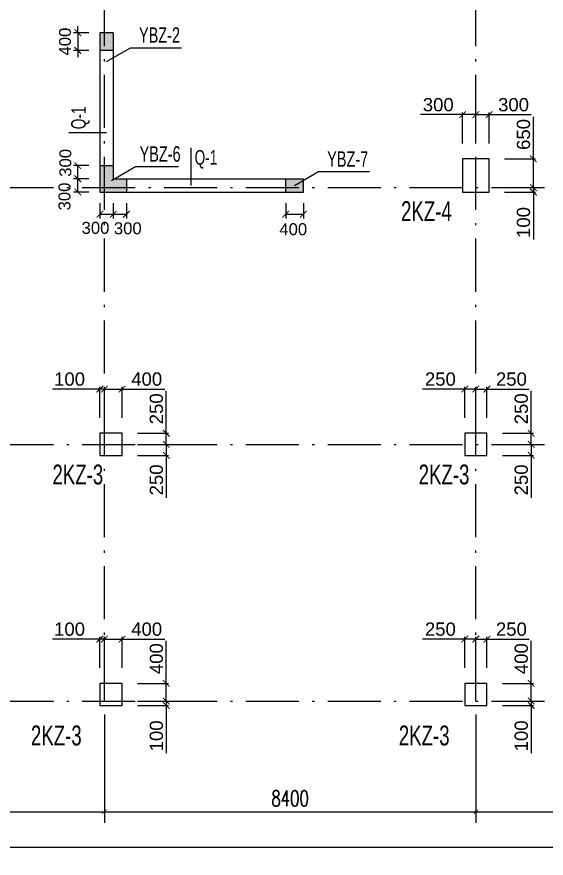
# Model space of a CAD drawing. Header units: millimetres. Extents: x -3831 to 465700, y 39900 to 106100.
# Drawn here: x 9621 to 21589, y 56450 to 75460 of the extents above; entities that cross this region are included whole.
import ezdxf

# ---------------------------------------------------------------- set-up
doc = ezdxf.new("R2010")
doc.units = ezdxf.units.MM
doc.linetypes.add('线型2', pattern=[1850, 1200, -300, 50, -300])
for name, color, linetype in [('AXIS', 3, 'Continuous'), ('BZ-name', 160, 'Continuous'), ('column_dim', 90, 'Continuous'), ('DOTE', 10, '线型2'), ('WALL-Beam', 80, 'Continuous'), ('wall_dim', 60, 'Continuous'), ('WALL_INFO', 130, 'Continuous')]:
    doc.layers.add(name, color=color, linetype=linetype)
for name, color, linetype, lineweight in [('S_Cl', 2, 'Continuous', 25), ('S_ColumFocus', 2, 'Continuous', 9), ('S_ConcWall', 3, 'Continuous', 25)]:
    doc.layers.add(name, color=color, linetype=linetype, lineweight=lineweight)
doc.styles.add('_TCH_DIM_T3', font='SIMPLEX', dxfattribs={"width": 0.705882, "bigfont": 'GBCBIG'})
doc.styles.get("Standard").update_dxf_attribs({"font": 'arial.ttf'})
doc.styles.add('xxxx', font='RIF.ttf')
doc.dimstyles.new('_TCH_ARCH&&100', dxfattribs={"dimtxt": 297.5, "dimasz": 100, "dimexe": 250, "dimexo": 300, "dimgap": 126.25, "dimtad": 1, "dimdec": 0, "dimzin": 0, "dimdsep": 46, "dimtxsty": '_TCH_DIM_T3', "dimblk": 'ARCHTICK', "dimcen": 0.09, "dimclrt": 7, "dimazin": 2, "dimtfac": 1, "dimtdec": 0, "dimtix": 1, "dimtmove": 2, "dimatfit": 3, "dimfxl": 100, "dimtolj": 1, "dimtzin": 0, "dimarcsym": 0})
doc.dimstyles.new('ISO-25', dxfattribs={"dimtxt": 2.5, "dimasz": 2.5, "dimexe": 1.25, "dimexo": 0.625, "dimtad": 1, "dimtxsty": 'Standard', "dimcen": 2.5, "dimadec": 0, "dimazin": 0, "dimtfac": 1, "dimtmove": 0, "dimatfit": 3, "dimfxl": 1, "dimarcsym": 0})

# ---------------------------------------------------------------- blocks, each defined once
blk = doc.blocks.new('_ArchTick')
at = {"color": 0, "linetype": 'ByBlock', "const_width": 0.15}
blk.add_lwpolyline([(-0.5, -0.5), (0.5, 0.5)], dxfattribs=at)
blk = doc.blocks.new('*D242')
at = {"layer": 'Defpoints', "color": 0, "transparency": 16777216}
for p in [(11500, 71500), (11800, 71500), (11800, 71000)]:
    blk.add_point(p, dxfattribs=at)
at = {"layer": 'wall_dim', "color": 0, "lineweight": -2, "transparency": 16777216}
for p, q in [((11500, 71250), (11500, 70901)), ((11800, 71250), (11800, 70901)), ((11500, 71000), (11800, 71000))]:
    blk.add_line(p, q, dxfattribs=at)
at = {"layer": 'wall_dim', "color": 0, "lineweight": -2, "transparency": 16777216, "xscale": 150, "yscale": 150, "zscale": 150, "rotation": 180}
blk.add_blockref('_ArchTick', (11500, 71000), dxfattribs=at)
at = {"layer": 'wall_dim', "color": 0, "lineweight": -2, "transparency": 16777216, "xscale": 150, "yscale": 150, "zscale": 150}
blk.add_blockref('_ArchTick', (11800, 71000), dxfattribs=at)
at = {"layer": 'wall_dim', "color": 7, "transparency": 16777216, "insert": (11400, 70690), "char_height": 270, "attachment_point": 5}
blk.add_mtext('300', dxfattribs=at)
blk = doc.blocks.new('*D243')
at = {"layer": 'Defpoints', "color": 0, "transparency": 16777216}
for p in [(11800, 71500), (12100, 71500), (12100, 71000)]:
    blk.add_point(p, dxfattribs=at)
at = {"layer": 'wall_dim', "color": 0, "lineweight": -2, "transparency": 16777216}
for p, q in [((11800, 71250), (11800, 70901)), ((12100, 71250), (12100, 70901)), ((11800, 71000), (12100, 71000))]:
    blk.add_line(p, q, dxfattribs=at)
at = {"layer": 'wall_dim', "color": 0, "lineweight": -2, "transparency": 16777216, "xscale": 150, "yscale": 150, "zscale": 150, "rotation": 180}
blk.add_blockref('_ArchTick', (11800, 71000), dxfattribs=at)
at = {"layer": 'wall_dim', "color": 0, "lineweight": -2, "transparency": 16777216, "xscale": 150, "yscale": 150, "zscale": 150}
blk.add_blockref('_ArchTick', (12100, 71000), dxfattribs=at)
at = {"layer": 'wall_dim', "color": 7, "transparency": 16777216, "insert": (12130, 70680), "char_height": 270, "attachment_point": 5}
blk.add_mtext('300', dxfattribs=at)
blk = doc.blocks.new('*D194')
at = {"layer": 'Defpoints', "color": 0, "transparency": 16777216}
for p in [(11000, 71800), (11500, 71800), (11500, 71500)]:
    blk.add_point(p, dxfattribs=at)
at = {"layer": 'wall_dim', "color": 0, "lineweight": -2, "transparency": 16777216}
for p, q in [((11250, 71800), (10901, 71800)), ((11000, 71500), (11000, 71800)), ((11250, 71500), (10901, 71500))]:
    blk.add_line(p, q, dxfattribs=at)
at = {"layer": 'wall_dim', "color": 0, "lineweight": -2, "transparency": 16777216, "xscale": 150, "yscale": 150, "zscale": 150}
for p, rotation in [((11000, 71800), 90), ((11000, 71500), 270)]:
    blk.add_blockref('_ArchTick', p, dxfattribs=dict(at, rotation=rotation))
at = {"layer": 'wall_dim', "color": 7, "transparency": 16777216, "insert": (10700, 71400), "char_height": 270, "attachment_point": 5, "rotation": 90}
blk.add_mtext('300', dxfattribs=at)
blk = doc.blocks.new('*D244')
at = {"layer": 'Defpoints', "color": 0, "transparency": 16777216}
for p in [(11000, 72100), (11500, 72100), (11500, 71800)]:
    blk.add_point(p, dxfattribs=at)
at = {"layer": 'wall_dim', "color": 0, "lineweight": -2, "transparency": 16777216}
for p, q in [((11250, 72100), (10901, 72100)), ((11000, 71800), (11000, 72100)), ((11250, 71800), (10901, 71800))]:
    blk.add_line(p, q, dxfattribs=at)
at = {"layer": 'wall_dim', "color": 0, "lineweight": -2, "transparency": 16777216, "xscale": 150, "yscale": 150, "zscale": 150}
for p, rotation in [((11000, 72100), 90), ((11000, 71800), 270)]:
    blk.add_blockref('_ArchTick', p, dxfattribs=dict(at, rotation=rotation))
at = {"layer": 'wall_dim', "color": 7, "transparency": 16777216, "insert": (10720, 72160), "char_height": 270, "attachment_point": 5, "rotation": 90}
blk.add_mtext('300', dxfattribs=at)
blk = doc.blocks.new('*D245')
at = {"layer": 'Defpoints', "color": 0, "transparency": 16777216}
for p in [(11500, 75100), (11000, 74700), (11500, 74700)]:
    blk.add_point(p, dxfattribs=at)
at = {"layer": 'wall_dim', "color": 0, "lineweight": -2, "transparency": 16777216}
for p, q in [((11250, 75100), (10901, 75100)), ((11000, 75100), (11000, 75250)), ((11000, 75100), (11000, 74700)), ((11250, 74700), (10901, 74700)), ((11000, 74700), (11000, 74550))]:
    blk.add_line(p, q, dxfattribs=at)
at = {"layer": 'wall_dim', "color": 0, "lineweight": -2, "transparency": 16777216, "xscale": 150, "yscale": 150, "zscale": 150}
for p, rotation in [((11000, 75100), 270), ((11000, 74700), 90)]:
    blk.add_blockref('_ArchTick', p, dxfattribs=dict(at, rotation=rotation))
at = {"layer": 'wall_dim', "color": 7, "transparency": 16777216, "insert": (10712, 74900), "char_height": 270, "attachment_point": 5, "rotation": 90}
blk.add_mtext('400', dxfattribs=at)
blk = doc.blocks.new('*D246')
at = {"layer": 'Defpoints', "color": 0, "transparency": 16777216}
for p in [(15700, 71500), (16100, 71500), (16100, 71000)]:
    blk.add_point(p, dxfattribs=at)
at = {"layer": 'wall_dim', "color": 0, "lineweight": -2, "transparency": 16777216}
for p, q in [((15700, 71250), (15700, 70901)), ((16100, 71250), (16100, 70901)), ((15700, 71000), (16100, 71000))]:
    blk.add_line(p, q, dxfattribs=at)
at = {"layer": 'wall_dim', "color": 0, "lineweight": -2, "transparency": 16777216, "xscale": 150, "yscale": 150, "zscale": 150, "rotation": 180}
blk.add_blockref('_ArchTick', (15700, 71000), dxfattribs=at)
at = {"layer": 'wall_dim', "color": 0, "lineweight": -2, "transparency": 16777216, "xscale": 150, "yscale": 150, "zscale": 150}
blk.add_blockref('_ArchTick', (16100, 71000), dxfattribs=at)
at = {"layer": 'wall_dim', "color": 7, "transparency": 16777216, "insert": (15870, 70660), "char_height": 270, "attachment_point": 5}
blk.add_mtext('400', dxfattribs=at)
blk = doc.blocks.new('*D1566')
at = {"layer": 'column_dim', "color": 0, "lineweight": -2, "transparency": 16777216}
for p, q in [((21300, 71600), (21300, 71750)), ((20650, 71600), (21350, 71600)), ((20650, 71500), (21350, 71500)), ((21300, 71600), (21300, 71500)), ((21300, 71500), (21300, 70426))]:
    blk.add_line(p, q, dxfattribs=at)
at = {"layer": 'Defpoints', "color": 0, "transparency": 16777216}
for p in [(20300, 71600), (20300, 71500), (21300, 71600)]:
    blk.add_point(p, dxfattribs=at)
at = {"layer": 'column_dim', "color": 0, "lineweight": -2, "transparency": 16777216, "xscale": 150, "yscale": 150, "zscale": 150}
for p, rotation in [((21300, 71600), 270), ((21300, 71500), 90)]:
    blk.add_blockref('_ArchTick', p, dxfattribs=dict(at, rotation=rotation))
at = {"layer": 'column_dim', "color": 7, "transparency": 16777216, "insert": (21077, 70813), "char_height": 300, "attachment_point": 5, "rotation": 90}
blk.add_mtext('100', dxfattribs=at)
blk = doc.blocks.new('*D1567')
at = {"layer": 'column_dim', "color": 0, "lineweight": -2, "transparency": 16777216}
for p, q in [((21300, 72250), (21300, 73203)), ((20650, 72250), (21350, 72250)), ((21300, 71600), (21300, 72250)), ((20650, 71600), (21350, 71600))]:
    blk.add_line(p, q, dxfattribs=at)
at = {"layer": 'Defpoints', "color": 0, "transparency": 16777216}
for p in [(20300, 72250), (20300, 71600), (21300, 71600)]:
    blk.add_point(p, dxfattribs=at)
at = {"layer": 'column_dim', "color": 0, "lineweight": -2, "transparency": 16777216, "xscale": 150, "yscale": 150, "zscale": 150}
for p, rotation in [((21300, 72250), 90), ((21300, 71600), 270)]:
    blk.add_blockref('_ArchTick', p, dxfattribs=dict(at, rotation=rotation))
at = {"layer": 'column_dim', "color": 7, "transparency": 16777216, "insert": (21077, 72802), "char_height": 300, "attachment_point": 5, "rotation": 90}
blk.add_mtext('650', dxfattribs=at)
blk = doc.blocks.new('*D1568')
at = {"layer": 'column_dim', "color": 0, "lineweight": -2, "transparency": 16777216}
for p, q in [((20000, 72600), (20000, 73300)), ((20000, 73250), (20300, 73250)), ((20300, 72600), (20300, 73300)), ((20300, 73250), (21252, 73250))]:
    blk.add_line(p, q, dxfattribs=at)
at = {"layer": 'Defpoints', "color": 0, "transparency": 16777216}
for p in [(20000, 73250), (20000, 72250), (20300, 72250)]:
    blk.add_point(p, dxfattribs=at)
at = {"layer": 'column_dim', "color": 0, "lineweight": -2, "transparency": 16777216, "xscale": 150, "yscale": 150, "zscale": 150, "rotation": 180}
blk.add_blockref('_ArchTick', (20000, 73250), dxfattribs=at)
at = {"layer": 'column_dim', "color": 0, "lineweight": -2, "transparency": 16777216, "xscale": 150, "yscale": 150, "zscale": 150}
blk.add_blockref('_ArchTick', (20300, 73250), dxfattribs=at)
at = {"layer": 'column_dim', "color": 7, "transparency": 16777216, "insert": (20851, 73473), "char_height": 300, "attachment_point": 5}
blk.add_mtext('300', dxfattribs=at)
blk = doc.blocks.new('*D1569')
at = {"layer": 'column_dim', "color": 0, "lineweight": -2, "transparency": 16777216}
for p, q in [((19700, 73250), (18748, 73250)), ((19700, 72600), (19700, 73300)), ((20000, 73250), (19700, 73250)), ((20000, 72600), (20000, 73300))]:
    blk.add_line(p, q, dxfattribs=at)
at = {"layer": 'Defpoints', "color": 0, "transparency": 16777216}
for p in [(20000, 73250), (19700, 72250), (20000, 72250)]:
    blk.add_point(p, dxfattribs=at)
at = {"layer": 'column_dim', "color": 0, "lineweight": -2, "transparency": 16777216, "xscale": 150, "yscale": 150, "zscale": 150, "rotation": 180}
blk.add_blockref('_ArchTick', (19700, 73250), dxfattribs=at)
at = {"layer": 'column_dim', "color": 0, "lineweight": -2, "transparency": 16777216, "xscale": 150, "yscale": 150, "zscale": 150}
blk.add_blockref('_ArchTick', (20000, 73250), dxfattribs=at)
at = {"layer": 'column_dim', "color": 7, "transparency": 16777216, "insert": (19149, 73473), "char_height": 300, "attachment_point": 5}
blk.add_mtext('300', dxfattribs=at)
blk = doc.blocks.new('*D1570')
at = {"layer": 'column_dim', "color": 0, "lineweight": -2, "transparency": 16777216}
for p, q in [((20600, 65800), (21300, 65800)), ((21250, 65800), (21250, 65550)), ((20600, 65550), (21300, 65550)), ((21250, 65550), (21250, 64593))]:
    blk.add_line(p, q, dxfattribs=at)
at = {"layer": 'Defpoints', "color": 0, "transparency": 16777216}
for p in [(20250, 65800), (21250, 65800), (20250, 65550)]:
    blk.add_point(p, dxfattribs=at)
at = {"layer": 'column_dim', "color": 0, "lineweight": -2, "transparency": 16777216, "xscale": 150, "yscale": 150, "zscale": 150}
for p, rotation in [((21250, 65800), 90), ((21250, 65550), 270)]:
    blk.add_blockref('_ArchTick', p, dxfattribs=dict(at, rotation=rotation))
at = {"layer": 'column_dim', "color": 7, "transparency": 16777216, "insert": (21027, 64997), "char_height": 300, "attachment_point": 5, "rotation": 90}
blk.add_mtext('250', dxfattribs=at)
blk = doc.blocks.new('*D1571')
at = {"layer": 'column_dim', "color": 0, "lineweight": -2, "transparency": 16777216}
for p, q in [((21250, 66050), (21250, 67007)), ((20600, 66050), (21300, 66050)), ((21250, 65800), (21250, 66050)), ((20600, 65800), (21300, 65800))]:
    blk.add_line(p, q, dxfattribs=at)
at = {"layer": 'Defpoints', "color": 0, "transparency": 16777216}
for p in [(20250, 66050), (20250, 65800), (21250, 65800)]:
    blk.add_point(p, dxfattribs=at)
at = {"layer": 'column_dim', "color": 0, "lineweight": -2, "transparency": 16777216, "xscale": 150, "yscale": 150, "zscale": 150}
for p, rotation in [((21250, 66050), 90), ((21250, 65800), 270)]:
    blk.add_blockref('_ArchTick', p, dxfattribs=dict(at, rotation=rotation))
at = {"layer": 'column_dim', "color": 7, "transparency": 16777216, "insert": (21027, 66603), "char_height": 300, "attachment_point": 5, "rotation": 90}
blk.add_mtext('250', dxfattribs=at)
blk = doc.blocks.new('*D1572')
at = {"layer": 'column_dim', "color": 0, "lineweight": -2, "transparency": 16777216}
for p, q in [((20000, 66400), (20000, 67100)), ((20000, 67050), (20250, 67050)), ((20250, 66400), (20250, 67100)), ((20250, 67050), (21207, 67050))]:
    blk.add_line(p, q, dxfattribs=at)
at = {"layer": 'Defpoints', "color": 0, "transparency": 16777216}
for p in [(20000, 67050), (20000, 66050), (20250, 66050)]:
    blk.add_point(p, dxfattribs=at)
at = {"layer": 'column_dim', "color": 0, "lineweight": -2, "transparency": 16777216, "xscale": 150, "yscale": 150, "zscale": 150, "rotation": 180}
blk.add_blockref('_ArchTick', (20000, 67050), dxfattribs=at)
at = {"layer": 'column_dim', "color": 0, "lineweight": -2, "transparency": 16777216, "xscale": 150, "yscale": 150, "zscale": 150}
blk.add_blockref('_ArchTick', (20250, 67050), dxfattribs=at)
at = {"layer": 'column_dim', "color": 7, "transparency": 16777216, "insert": (20803, 67273), "char_height": 300, "attachment_point": 5}
blk.add_mtext('250', dxfattribs=at)
blk = doc.blocks.new('*D1573')
at = {"layer": 'column_dim', "color": 0, "lineweight": -2, "transparency": 16777216}
for p, q in [((19750, 67050), (18793, 67050)), ((19750, 66400), (19750, 67100)), ((20000, 67050), (19750, 67050)), ((20000, 66400), (20000, 67100))]:
    blk.add_line(p, q, dxfattribs=at)
at = {"layer": 'Defpoints', "color": 0, "transparency": 16777216}
for p in [(20000, 67050), (19750, 66050), (20000, 66050)]:
    blk.add_point(p, dxfattribs=at)
at = {"layer": 'column_dim', "color": 0, "lineweight": -2, "transparency": 16777216, "xscale": 150, "yscale": 150, "zscale": 150, "rotation": 180}
blk.add_blockref('_ArchTick', (19750, 67050), dxfattribs=at)
at = {"layer": 'column_dim', "color": 0, "lineweight": -2, "transparency": 16777216, "xscale": 150, "yscale": 150, "zscale": 150}
blk.add_blockref('_ArchTick', (20000, 67050), dxfattribs=at)
at = {"layer": 'column_dim', "color": 7, "transparency": 16777216, "insert": (19197, 67273), "char_height": 300, "attachment_point": 5}
blk.add_mtext('250', dxfattribs=at)
blk = doc.blocks.new('*D1574')
at = {"layer": 'column_dim', "color": 0, "lineweight": -2, "transparency": 16777216}
for p, q in [((21250, 60000), (21250, 60150)), ((20600, 60000), (21300, 60000)), ((20600, 59900), (21300, 59900)), ((21250, 60000), (21250, 59900)), ((21250, 59900), (21250, 58826))]:
    blk.add_line(p, q, dxfattribs=at)
at = {"layer": 'Defpoints', "color": 0, "transparency": 16777216}
for p in [(20250, 60000), (20250, 59900), (21250, 60000)]:
    blk.add_point(p, dxfattribs=at)
at = {"layer": 'column_dim', "color": 0, "lineweight": -2, "transparency": 16777216, "xscale": 150, "yscale": 150, "zscale": 150}
for p, rotation in [((21250, 60000), 270), ((21250, 59900), 90)]:
    blk.add_blockref('_ArchTick', p, dxfattribs=dict(at, rotation=rotation))
at = {"layer": 'column_dim', "color": 7, "transparency": 16777216, "insert": (21027, 59213), "char_height": 300, "attachment_point": 5, "rotation": 90}
blk.add_mtext('100', dxfattribs=at)
blk = doc.blocks.new('*D1575')
at = {"layer": 'column_dim', "color": 0, "lineweight": -2, "transparency": 16777216}
for p, q in [((21250, 60400), (21250, 61364)), ((20600, 60400), (21300, 60400)), ((21250, 60000), (21250, 60400)), ((20600, 60000), (21300, 60000))]:
    blk.add_line(p, q, dxfattribs=at)
at = {"layer": 'Defpoints', "color": 0, "transparency": 16777216}
for p in [(20250, 60400), (20250, 60000), (21250, 60000)]:
    blk.add_point(p, dxfattribs=at)
at = {"layer": 'column_dim', "color": 0, "lineweight": -2, "transparency": 16777216, "xscale": 150, "yscale": 150, "zscale": 150}
for p, rotation in [((21250, 60400), 90), ((21250, 60000), 270)]:
    blk.add_blockref('_ArchTick', p, dxfattribs=dict(at, rotation=rotation))
at = {"layer": 'column_dim', "color": 7, "transparency": 16777216, "insert": (21027, 60957), "char_height": 300, "attachment_point": 5, "rotation": 90}
blk.add_mtext('400', dxfattribs=at)
blk = doc.blocks.new('*D1576')
at = {"layer": 'column_dim', "color": 0, "lineweight": -2, "transparency": 16777216}
for p, q in [((20000, 60750), (20000, 61450)), ((20250, 60750), (20250, 61450)), ((20000, 61400), (20250, 61400)), ((20250, 61400), (21207, 61400))]:
    blk.add_line(p, q, dxfattribs=at)
at = {"layer": 'Defpoints', "color": 0, "transparency": 16777216}
for p in [(20000, 61400), (20000, 60400), (20250, 60400)]:
    blk.add_point(p, dxfattribs=at)
at = {"layer": 'column_dim', "color": 0, "lineweight": -2, "transparency": 16777216, "xscale": 150, "yscale": 150, "zscale": 150, "rotation": 180}
blk.add_blockref('_ArchTick', (20000, 61400), dxfattribs=at)
at = {"layer": 'column_dim', "color": 0, "lineweight": -2, "transparency": 16777216, "xscale": 150, "yscale": 150, "zscale": 150}
blk.add_blockref('_ArchTick', (20250, 61400), dxfattribs=at)
at = {"layer": 'column_dim', "color": 7, "transparency": 16777216, "insert": (20803, 61623), "char_height": 300, "attachment_point": 5}
blk.add_mtext('250', dxfattribs=at)
blk = doc.blocks.new('*D1577')
at = {"layer": 'column_dim', "color": 0, "lineweight": -2, "transparency": 16777216}
for p, q in [((19750, 60750), (19750, 61450)), ((20000, 60750), (20000, 61450)), ((19750, 61400), (18793, 61400)), ((20000, 61400), (19750, 61400))]:
    blk.add_line(p, q, dxfattribs=at)
at = {"layer": 'Defpoints', "color": 0, "transparency": 16777216}
for p in [(20000, 61400), (19750, 60400), (20000, 60400)]:
    blk.add_point(p, dxfattribs=at)
at = {"layer": 'column_dim', "color": 0, "lineweight": -2, "transparency": 16777216, "xscale": 150, "yscale": 150, "zscale": 150, "rotation": 180}
blk.add_blockref('_ArchTick', (19750, 61400), dxfattribs=at)
at = {"layer": 'column_dim', "color": 0, "lineweight": -2, "transparency": 16777216, "xscale": 150, "yscale": 150, "zscale": 150}
blk.add_blockref('_ArchTick', (20000, 61400), dxfattribs=at)
at = {"layer": 'column_dim', "color": 7, "transparency": 16777216, "insert": (19197, 61623), "char_height": 300, "attachment_point": 5}
blk.add_mtext('250', dxfattribs=at)
blk = doc.blocks.new('*D1594')
at = {"layer": 'column_dim', "color": 0, "lineweight": -2, "transparency": 16777216}
for p, q in [((11600, 66400), (11600, 67100)), ((11600, 67050), (12000, 67050)), ((12000, 66400), (12000, 67100)), ((12000, 67050), (12964, 67050))]:
    blk.add_line(p, q, dxfattribs=at)
at = {"layer": 'Defpoints', "color": 0, "transparency": 16777216}
for p in [(11600, 67050), (11600, 66050), (12000, 66050)]:
    blk.add_point(p, dxfattribs=at)
at = {"layer": 'column_dim', "color": 0, "lineweight": -2, "transparency": 16777216, "xscale": 150, "yscale": 150, "zscale": 150, "rotation": 180}
blk.add_blockref('_ArchTick', (11600, 67050), dxfattribs=at)
at = {"layer": 'column_dim', "color": 0, "lineweight": -2, "transparency": 16777216, "xscale": 150, "yscale": 150, "zscale": 150}
blk.add_blockref('_ArchTick', (12000, 67050), dxfattribs=at)
at = {"layer": 'column_dim', "color": 7, "transparency": 16777216, "insert": (12557, 67273), "char_height": 300, "attachment_point": 5}
blk.add_mtext('400', dxfattribs=at)
blk = doc.blocks.new('*D1595')
at = {"layer": 'column_dim', "color": 0, "lineweight": -2, "transparency": 16777216}
for p, q in [((11500, 67050), (10426, 67050)), ((11500, 66400), (11500, 67100)), ((11600, 67050), (11500, 67050)), ((11600, 66400), (11600, 67100)), ((11600, 67050), (11750, 67050))]:
    blk.add_line(p, q, dxfattribs=at)
at = {"layer": 'Defpoints', "color": 0, "transparency": 16777216}
for p in [(11600, 67050), (11500, 66050), (11600, 66050)]:
    blk.add_point(p, dxfattribs=at)
at = {"layer": 'column_dim', "color": 0, "lineweight": -2, "transparency": 16777216, "xscale": 150, "yscale": 150, "zscale": 150}
blk.add_blockref('_ArchTick', (11500, 67050), dxfattribs=at)
at = {"layer": 'column_dim', "color": 0, "lineweight": -2, "transparency": 16777216, "xscale": 150, "yscale": 150, "zscale": 150, "rotation": 180}
blk.add_blockref('_ArchTick', (11600, 67050), dxfattribs=at)
at = {"layer": 'column_dim', "color": 7, "transparency": 16777216, "insert": (10813, 67273), "char_height": 300, "attachment_point": 5}
blk.add_mtext('100', dxfattribs=at)
blk = doc.blocks.new('*D1596')
at = {"layer": 'column_dim', "color": 0, "lineweight": -2, "transparency": 16777216}
for p, q in [((12350, 65800), (13050, 65800)), ((13000, 65800), (13000, 65550)), ((12350, 65550), (13050, 65550)), ((13000, 65550), (13000, 64593))]:
    blk.add_line(p, q, dxfattribs=at)
at = {"layer": 'Defpoints', "color": 0, "transparency": 16777216}
for p in [(12000, 65800), (13000, 65800), (12000, 65550)]:
    blk.add_point(p, dxfattribs=at)
at = {"layer": 'column_dim', "color": 0, "lineweight": -2, "transparency": 16777216, "xscale": 150, "yscale": 150, "zscale": 150}
for p, rotation in [((13000, 65800), 90), ((13000, 65550), 270)]:
    blk.add_blockref('_ArchTick', p, dxfattribs=dict(at, rotation=rotation))
at = {"layer": 'column_dim', "color": 7, "transparency": 16777216, "insert": (12777, 64997), "char_height": 300, "attachment_point": 5, "rotation": 90}
blk.add_mtext('250', dxfattribs=at)
blk = doc.blocks.new('*D1597')
at = {"layer": 'column_dim', "color": 0, "lineweight": -2, "transparency": 16777216}
for p, q in [((13000, 66050), (13000, 67007)), ((12350, 66050), (13050, 66050)), ((13000, 65800), (13000, 66050)), ((12350, 65800), (13050, 65800))]:
    blk.add_line(p, q, dxfattribs=at)
at = {"layer": 'Defpoints', "color": 0, "transparency": 16777216}
for p in [(12000, 66050), (12000, 65800), (13000, 65800)]:
    blk.add_point(p, dxfattribs=at)
at = {"layer": 'column_dim', "color": 0, "lineweight": -2, "transparency": 16777216, "xscale": 150, "yscale": 150, "zscale": 150}
for p, rotation in [((13000, 66050), 90), ((13000, 65800), 270)]:
    blk.add_blockref('_ArchTick', p, dxfattribs=dict(at, rotation=rotation))
at = {"layer": 'column_dim', "color": 7, "transparency": 16777216, "insert": (12777, 66603), "char_height": 300, "attachment_point": 5, "rotation": 90}
blk.add_mtext('250', dxfattribs=at)
blk = doc.blocks.new('*D1598')
at = {"layer": 'column_dim', "color": 0, "lineweight": -2, "transparency": 16777216}
for p, q in [((11600, 60750), (11600, 61450)), ((12000, 60750), (12000, 61450)), ((11600, 61400), (12000, 61400)), ((12000, 61400), (12964, 61400))]:
    blk.add_line(p, q, dxfattribs=at)
at = {"layer": 'Defpoints', "color": 0, "transparency": 16777216}
for p in [(11600, 61400), (11600, 60400), (12000, 60400)]:
    blk.add_point(p, dxfattribs=at)
at = {"layer": 'column_dim', "color": 0, "lineweight": -2, "transparency": 16777216, "xscale": 150, "yscale": 150, "zscale": 150, "rotation": 180}
blk.add_blockref('_ArchTick', (11600, 61400), dxfattribs=at)
at = {"layer": 'column_dim', "color": 0, "lineweight": -2, "transparency": 16777216, "xscale": 150, "yscale": 150, "zscale": 150}
blk.add_blockref('_ArchTick', (12000, 61400), dxfattribs=at)
at = {"layer": 'column_dim', "color": 7, "transparency": 16777216, "insert": (12557, 61623), "char_height": 300, "attachment_point": 5}
blk.add_mtext('400', dxfattribs=at)
blk = doc.blocks.new('*D1599')
at = {"layer": 'column_dim', "color": 0, "lineweight": -2, "transparency": 16777216}
for p, q in [((11500, 60750), (11500, 61450)), ((11600, 60750), (11600, 61450)), ((11500, 61400), (10426, 61400)), ((11600, 61400), (11500, 61400)), ((11600, 61400), (11750, 61400))]:
    blk.add_line(p, q, dxfattribs=at)
at = {"layer": 'Defpoints', "color": 0, "transparency": 16777216}
for p in [(11600, 61400), (11500, 60400), (11600, 60400)]:
    blk.add_point(p, dxfattribs=at)
at = {"layer": 'column_dim', "color": 0, "lineweight": -2, "transparency": 16777216, "xscale": 150, "yscale": 150, "zscale": 150}
blk.add_blockref('_ArchTick', (11500, 61400), dxfattribs=at)
at = {"layer": 'column_dim', "color": 0, "lineweight": -2, "transparency": 16777216, "xscale": 150, "yscale": 150, "zscale": 150, "rotation": 180}
blk.add_blockref('_ArchTick', (11600, 61400), dxfattribs=at)
at = {"layer": 'column_dim', "color": 7, "transparency": 16777216, "insert": (10813, 61623), "char_height": 300, "attachment_point": 5}
blk.add_mtext('100', dxfattribs=at)
blk = doc.blocks.new('*D1600')
at = {"layer": 'column_dim', "color": 0, "lineweight": -2, "transparency": 16777216}
for p, q in [((13000, 60000), (13000, 60150)), ((12350, 60000), (13050, 60000)), ((12350, 59900), (13050, 59900)), ((13000, 60000), (13000, 59900)), ((13000, 59900), (13000, 58826))]:
    blk.add_line(p, q, dxfattribs=at)
at = {"layer": 'Defpoints', "color": 0, "transparency": 16777216}
for p in [(12000, 60000), (12000, 59900), (13000, 60000)]:
    blk.add_point(p, dxfattribs=at)
at = {"layer": 'column_dim', "color": 0, "lineweight": -2, "transparency": 16777216, "xscale": 150, "yscale": 150, "zscale": 150}
for p, rotation in [((13000, 60000), 270), ((13000, 59900), 90)]:
    blk.add_blockref('_ArchTick', p, dxfattribs=dict(at, rotation=rotation))
at = {"layer": 'column_dim', "color": 7, "transparency": 16777216, "insert": (12777, 59213), "char_height": 300, "attachment_point": 5, "rotation": 90}
blk.add_mtext('100', dxfattribs=at)
blk = doc.blocks.new('*D1601')
at = {"layer": 'column_dim', "color": 0, "lineweight": -2, "transparency": 16777216}
for p, q in [((13000, 60400), (13000, 61364)), ((12350, 60400), (13050, 60400)), ((13000, 60000), (13000, 60400)), ((12350, 60000), (13050, 60000))]:
    blk.add_line(p, q, dxfattribs=at)
at = {"layer": 'Defpoints', "color": 0, "transparency": 16777216}
for p in [(12000, 60400), (12000, 60000), (13000, 60000)]:
    blk.add_point(p, dxfattribs=at)
at = {"layer": 'column_dim', "color": 0, "lineweight": -2, "transparency": 16777216, "xscale": 150, "yscale": 150, "zscale": 150}
for p, rotation in [((13000, 60400), 90), ((13000, 60000), 270)]:
    blk.add_blockref('_ArchTick', p, dxfattribs=dict(at, rotation=rotation))
at = {"layer": 'column_dim', "color": 7, "transparency": 16777216, "insert": (12777, 60957), "char_height": 300, "attachment_point": 5, "rotation": 90}
blk.add_mtext('400', dxfattribs=at)
blk = doc.blocks.new('*D2314')
at = {"layer": 'AXIS', "color": 0, "lineweight": -2, "transparency": 16777216}
for p, q in [((0, 59700), (0, 56450)), ((72500, 59700), (72500, 56450)), ((0, 56700), (72500, 56700))]:
    blk.add_line(p, q, dxfattribs=at)
at = {"layer": 'Defpoints', "color": 0, "transparency": 16777216}
for p in [(0, 60000), (72500, 60000), (72500, 56700)]:
    blk.add_point(p, dxfattribs=at)
at = {"layer": 'AXIS', "color": 0, "lineweight": -2, "transparency": 16777216, "xscale": 100, "yscale": 100, "zscale": 100, "rotation": 180}
blk.add_blockref('_ArchTick', (0, 56700), dxfattribs=at)
at = {"layer": 'AXIS', "color": 0, "lineweight": -2, "transparency": 16777216, "xscale": 100, "yscale": 100, "zscale": 100}
blk.add_blockref('_ArchTick', (72500, 56700), dxfattribs=at)
at = {"layer": 'AXIS', "color": 7, "transparency": 16777216, "insert": (36250, 57001.25), "char_height": 350, "attachment_point": 5, "style": '_TCH_DIM_T3'}
blk.add_mtext('\\A1;72500', dxfattribs=at)
blk = doc.blocks.new('*D2316')
at = {"layer": 'AXIS', "color": 0, "lineweight": -2, "transparency": 16777216}
for p, q in [((5800, 59700), (5800, 57250)), ((11600, 59700), (11600, 57250)), ((5800, 57500), (11600, 57500))]:
    blk.add_line(p, q, dxfattribs=at)
at = {"layer": 'Defpoints', "color": 0, "transparency": 16777216}
for p in [(5800, 60000), (11600, 60000), (11600, 57500)]:
    blk.add_point(p, dxfattribs=at)
at = {"layer": 'AXIS', "color": 0, "lineweight": -2, "transparency": 16777216, "xscale": 100, "yscale": 100, "zscale": 100, "rotation": 180}
blk.add_blockref('_ArchTick', (5800, 57500), dxfattribs=at)
at = {"layer": 'AXIS', "color": 0, "lineweight": -2, "transparency": 16777216, "xscale": 100, "yscale": 100, "zscale": 100}
blk.add_blockref('_ArchTick', (11600, 57500), dxfattribs=at)
at = {"layer": 'AXIS', "color": 7, "transparency": 16777216, "insert": (8700, 57801.25), "char_height": 350, "attachment_point": 5, "style": '_TCH_DIM_T3'}
blk.add_mtext('\\A1;5800', dxfattribs=at)
blk = doc.blocks.new('*D2317')
at = {"layer": 'AXIS', "color": 0, "lineweight": -2, "transparency": 16777216}
for p, q in [((11600, 59700), (11600, 57250)), ((20000, 59700), (20000, 57250)), ((11600, 57500), (20000, 57500))]:
    blk.add_line(p, q, dxfattribs=at)
at = {"layer": 'Defpoints', "color": 0, "transparency": 16777216}
for p in [(11600, 60000), (20000, 60000), (20000, 57500)]:
    blk.add_point(p, dxfattribs=at)
at = {"layer": 'AXIS', "color": 0, "lineweight": -2, "transparency": 16777216, "xscale": 100, "yscale": 100, "zscale": 100, "rotation": 180}
blk.add_blockref('_ArchTick', (11600, 57500), dxfattribs=at)
at = {"layer": 'AXIS', "color": 0, "lineweight": -2, "transparency": 16777216, "xscale": 100, "yscale": 100, "zscale": 100}
blk.add_blockref('_ArchTick', (20000, 57500), dxfattribs=at)
at = {"layer": 'AXIS', "color": 7, "transparency": 16777216, "insert": (15800, 57801.25), "char_height": 350, "attachment_point": 5, "style": '_TCH_DIM_T3'}
blk.add_mtext('\\A1;8400', dxfattribs=at)
blk = doc.blocks.new('*D2318')
at = {"layer": 'AXIS', "color": 0, "lineweight": -2, "transparency": 16777216}
for p, q in [((20000, 59700), (20000, 57250)), ((28400, 59700), (28400, 57250)), ((20000, 57500), (28400, 57500))]:
    blk.add_line(p, q, dxfattribs=at)
at = {"layer": 'Defpoints', "color": 0, "transparency": 16777216}
for p in [(20000, 60000), (28400, 60000), (28400, 57500)]:
    blk.add_point(p, dxfattribs=at)
at = {"layer": 'AXIS', "color": 0, "lineweight": -2, "transparency": 16777216, "xscale": 100, "yscale": 100, "zscale": 100, "rotation": 180}
blk.add_blockref('_ArchTick', (20000, 57500), dxfattribs=at)
at = {"layer": 'AXIS', "color": 0, "lineweight": -2, "transparency": 16777216, "xscale": 100, "yscale": 100, "zscale": 100}
blk.add_blockref('_ArchTick', (28400, 57500), dxfattribs=at)
at = {"layer": 'AXIS', "color": 7, "transparency": 16777216, "insert": (24200, 57801.25), "char_height": 350, "attachment_point": 5, "style": '_TCH_DIM_T3'}
blk.add_mtext('\\A1;8400', dxfattribs=at)

msp = doc.modelspace()

# ---------------------------------------------------------------- hatches: boundary and pattern name
at = {"layer": 'WALL-Beam', "true_color": 0x636466}
h = msp.add_hatch(color=251, dxfattribs=at)
h.dxf.hatch_style = 1
h.paths.add_polyline_path([(11800, 75100), (11500, 75100), (11500, 74700), (11800, 74700)])
h = msp.add_hatch(color=251, dxfattribs=at)
h.dxf.hatch_style = 1
h.paths.add_polyline_path([(11500, 71500), (12100, 71500), (12100, 71800), (11800, 71800), (11800, 72100), (11500, 72100)])
h = msp.add_hatch(color=251, dxfattribs=at)
h.dxf.hatch_style = 1
h.paths.add_polyline_path([(16100, 71500), (16100, 71800), (15700, 71800), (15700, 71500)])

# ---------------------------------------------------------------- linework, layer by layer
at = {"layer": 'BZ-name'}
for points in [[(11650, 74450), (12191.26562, 74762.5), (13341.26562, 74762.5)], [(11762.5, 71762.5), (12303.76562, 72075), (13278.76562, 72075)], [(15900, 71650), (16441.26562, 71962.5), (17591.26562, 71962.5)]]:
    msp.add_lwpolyline(points, dxfattribs=at)
at = {"layer": 'DOTE'}
for p, q in [((11600, 60000), (11600, 101300)), ((20000, 60000), (20000, 101300)), ((0, 71600), (72500, 71600)), ((0, 65800), (72500, 65800)), ((0, 60000), (72500, 60000))]:
    msp.add_line(p, q, dxfattribs=at)
at = {"layer": 'S_Cl'}
for points in [[(20300, 71500), (20300, 72250), (19700, 72250), (19700, 71500)], [(12000, 65550), (12000, 66050), (11500, 66050), (11500, 65550)], [(20250, 65550), (20250, 66050), (19750, 66050), (19750, 65550)], [(12000, 59900), (12000, 60400), (11500, 60400), (11500, 59900)], [(20250, 59900), (20250, 60400), (19750, 60400), (19750, 59900)]]:
    msp.add_lwpolyline(points, close=True, dxfattribs=at)
at = {"layer": 'S_ConcWall'}
for p, q in [((11500, 75100), (11500, 71500)), ((11800, 75100), (11500, 75100)), ((11800, 75100), (11800, 71800)), ((11800, 74700), (11500, 74700)), ((11500, 72100), (11800, 72100)), ((11800, 71800), (16100, 71800)), ((12100, 71800), (12100, 71500)), ((15700, 71500), (15700, 71800)), ((16100, 71500), (16100, 71800)), ((11500, 71500), (16100, 71500))]:
    msp.add_line(p, q, dxfattribs=at)
at = {"layer": 'WALL_INFO'}
for p, q in [((11650, 72840), (10800, 72840)), ((13560, 71650), (13560, 72500))]:
    msp.add_line(p, q, dxfattribs=at)

# ---------------------------------------------------------------- texts
at = {"layer": 'BZ-name', "char_height": 350, "attachment_point": 5, "style": 'xxxx'}
for s, insert, width in [('{\\W0.7;YBZ-2}', (12847.14062, 75047.5), 988.25), ('{\\W0.7;YBZ-6}', (12860.01562, 72360), 837.5), ('{\\W0.7;YBZ-7}', (17101.32812, 72247.5), 979.875)]:
    msp.add_mtext(s, dxfattribs=dict(at, insert=insert, width=width))
at = {"layer": 'S_ColumFocus', "char_height": 450, "attachment_point": 5, "style": 'xxxx'}
for s, insert, width in [('{\\W0.7;2KZ-4}', (18880.92096, 71069.37245), 979.875), ('{\\W0.7;2KZ-3}', (11000.21625, 65116.04223), 845.875), ('{\\W0.7;2KZ-3}', (19279.52875, 65116.04223), 904.5), ('{\\W0.7;2KZ-3}', (10513.92096, 59219.37248), 845.875), ('{\\W0.7;2KZ-3}', (18830.92096, 59219.37248), 979.875)]:
    msp.add_mtext(s, dxfattribs=dict(at, insert=insert, width=width))
at = {"layer": 'WALL_INFO', "insert": (10850, 72920), "char_height": 330, "width": 206.3338065, "attachment_point": 1, "rotation": 89.999998465, "style": 'xxxx'}
msp.add_mtext('\\W0.7000;Q-1', dxfattribs=at)
at = {"layer": 'WALL_INFO', "insert": (13640, 72450), "char_height": 330, "width": 282.972067, "attachment_point": 1, "style": 'xxxx'}
msp.add_mtext('\\W0.7000;Q-1', dxfattribs=at)

# ---------------------------------------------------------------- dimensions: what is measured, and where the dimension line sits
at = {"layer": 'AXIS'}
for p1, p2, distance, picture, middle in [((0, 60000), (72500, 60000), -3300, '*D2314', (36250, 57001.25)), ((5800, 60000), (11600, 60000), -2500, '*D2316', (8700, 57801.25)), ((11600, 60000), (20000, 60000), -2500, '*D2317', (15800, 57801.25)), ((20000, 60000), (28400, 60000), -2500, '*D2318', (24200, 57801.25))]:
    dim = msp.add_aligned_dim(p1=p1, p2=p2, distance=distance, dimstyle='_TCH_ARCH&&100', override={"dimtxt": 350}, dxfattribs=at)
    dim.commit()
    dim.dimension.update_dxf_attribs({"geometry": picture, "text_midpoint": middle})
at = {"layer": 'column_dim'}
for p1, p2, distance, picture, middle in [((19700, 72250), (20000, 72250), 1000, '*D1569', (19149.20191, 73473.27422)), ((20300, 72250), (20000, 72250), -1000, '*D1568', (20850.79809, 73473.27422)), ((20300, 72250), (20300, 71600), 1000, '*D1567', (21076.8281, 72801.71896)), ((20300, 71500), (20300, 71600), -1000, '*D1566', (21076.8281, 70813.21965)), ((11500, 66050), (11600, 66050), 1000, '*D1595', (10813.21965, 67273.1719)), ((12000, 66050), (11600, 66050), -1000, '*D1594', (12556.93724, 67273.1719)), ((19750, 66050), (20000, 66050), 1000, '*D1573', (19196.54161, 67273.1719)), ((20250, 66050), (20000, 66050), -1000, '*D1572', (20803.45839, 67273.1719)), ((12000, 66050), (12000, 65800), 1000, '*D1597', (12776.8281, 66603.45839)), ((20250, 66050), (20250, 65800), 1000, '*D1571', (21026.8281, 66603.45839)), ((12000, 65550), (12000, 65800), -1000, '*D1596', (12776.8281, 64996.54161)), ((20250, 65550), (20250, 65800), -1000, '*D1570', (21026.8281, 64996.54161)), ((11500, 60400), (11600, 60400), 1000, '*D1599', (10813.21965, 61623.1719)), ((12000, 60400), (11600, 60400), -1000, '*D1598', (12556.93724, 61623.1719)), ((19750, 60400), (20000, 60400), 1000, '*D1577', (19196.54161, 61623.1719)), ((20250, 60400), (20000, 60400), -1000, '*D1576', (20803.45839, 61623.1719)), ((12000, 60400), (12000, 60000), 1000, '*D1601', (12776.8281, 60956.93724)), ((20250, 60400), (20250, 60000), 1000, '*D1575', (21026.8281, 60956.93724)), ((12000, 59900), (12000, 60000), -1000, '*D1600', (12776.8281, 59213.21965)), ((20250, 59900), (20250, 60000), -1000, '*D1574', (21026.8281, 59213.21965))]:
    dim = msp.add_aligned_dim(p1=p1, p2=p2, distance=distance, dimstyle='ISO-25', override={"dimtxt": 300, "dimasz": 150, "dimexe": 50, "dimexo": 350, "dimgap": 70, "dimjust": 1, "dimblk1": 'ArchTick', "dimblk2": 'ArchTick', "dimsah": 1, "dimclrt": 7}, dxfattribs=at)
    dim.commit()
    dim.dimension.update_dxf_attribs({"geometry": picture, "text_midpoint": middle})
at = {"layer": 'wall_dim'}
dim = msp.add_linear_dim(base=(11000, 74700), p1=(11500, 75100), p2=(11500, 74700), angle=270, dimstyle='ISO-25', override={"dimtxt": 270, "dimasz": 150, "dimexe": 99, "dimexo": 250, "dimgap": 150, "dimblk1": 'ArchTick', "dimblk2": 'ArchTick', "dimsah": 1, "dimclrt": 7, "dimtix": 1, "dimtofl": 1, "dimtmove": 2}, dxfattribs=at)
dim.commit()
dim.dimension.update_dxf_attribs({"geometry": '*D245', "text_midpoint": (10712.14529, 74900)})
for base, p1, p2, picture, middle in [((11000, 72100), (11500, 71800), (11500, 72100), '*D244', (10720, 72160)), ((11000, 71800), (11500, 71500), (11500, 71800), '*D194', (10700, 71400))]:
    dim = msp.add_linear_dim(base=base, p1=p1, p2=p2, angle=270, dimstyle='ISO-25', override={"dimtxt": 270, "dimasz": 150, "dimexe": 99, "dimexo": 250, "dimgap": 150, "dimblk1": 'ArchTick', "dimblk2": 'ArchTick', "dimsah": 1, "dimclrt": 7, "dimtix": 1, "dimtmove": 2}, dxfattribs=at)
    dim.commit()
    dim.dimension.update_dxf_attribs({"geometry": picture, "text_midpoint": middle, "dimtype": 160})
for base, p1, p2, picture, middle in [((11800, 71000), (11500, 71500), (11800, 71500), '*D242', (11400, 70690)), ((12100, 71000), (11800, 71500), (12100, 71500), '*D243', (12130, 70680)), ((16100, 71000), (15700, 71500), (16100, 71500), '*D246', (15870, 70660))]:
    dim = msp.add_linear_dim(base=base, p1=p1, p2=p2, dimstyle='ISO-25', override={"dimtxt": 270, "dimasz": 150, "dimexe": 99, "dimexo": 250, "dimgap": 150, "dimblk1": 'ArchTick', "dimblk2": 'ArchTick', "dimsah": 1, "dimclrt": 7, "dimtix": 1, "dimtmove": 2}, dxfattribs=at)
    dim.commit()
    dim.dimension.update_dxf_attribs({"geometry": picture, "text_midpoint": middle, "dimtype": 160})

doc.saveas('drawing.dxf')
